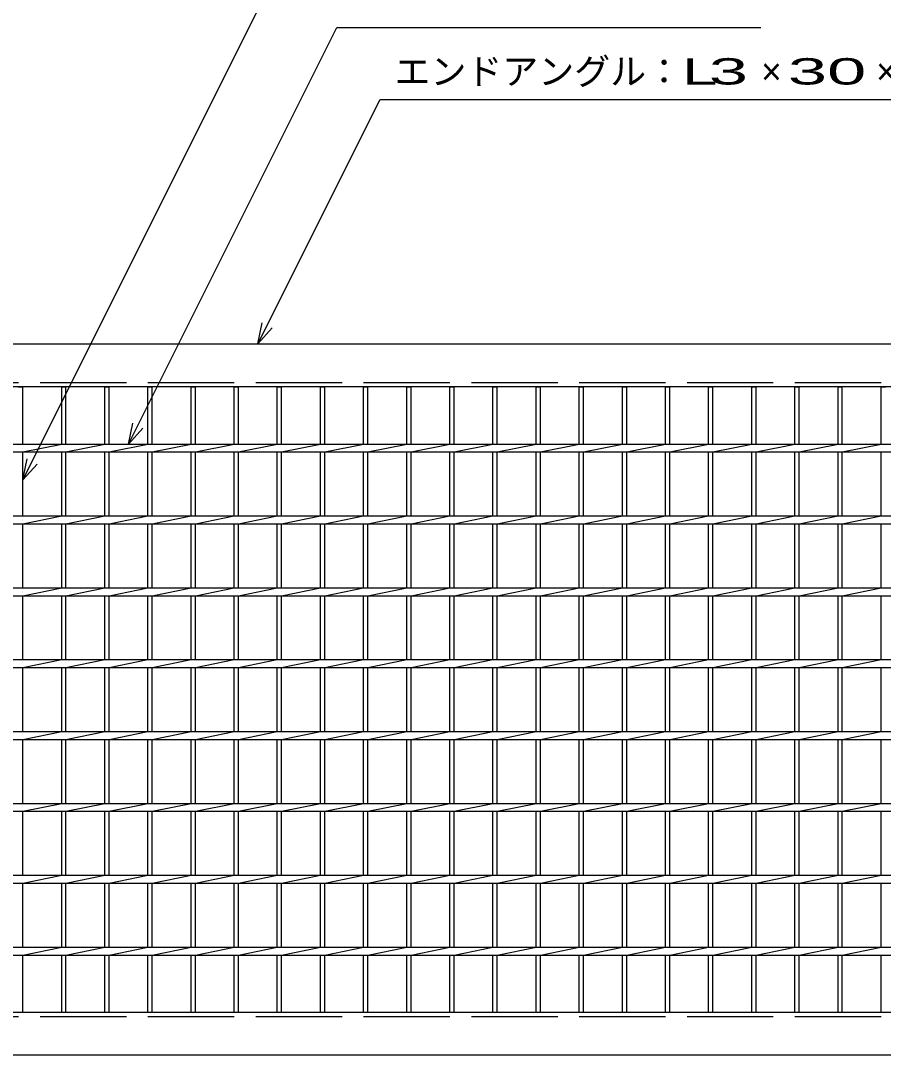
# Model space of a CAD drawing. Units: millimetres, scale not verified. Extents: x -1820 to 1736, y -1282 to 1048.
# Drawn here: x -1352 to -752, y -94 to 625 of the extents above; entities that cross this region are included whole.
import ezdxf
from ezdxf.enums import TextEntityAlignment as Align

# ---------------------------------------------------------------- set-up
doc = ezdxf.new("R2010")
doc.units = ezdxf.units.MM
doc.header["$LTSCALE"] = 10
doc.linetypes.add('DASHED', pattern=[7.5, 6, -1.5])
doc.layers.add('16', color=3, linetype='Continuous', lineweight=25)
doc.layers.add('22', color=4, linetype='Continuous', lineweight=25)
doc.styles.add('ベクトル', font='')
doc.styles.get('ベクトル').set_extended_font_data('ベクトル')

msp = doc.modelspace()

# ---------------------------------------------------------------- linework, layer by layer
at = {"layer": '16'}
for p, q in [((-1414, 400.5), (-419, 400.5)), ((-419, 370.5), (-1414, 370.5)), ((-1354, 370.5), (-1351, 370.5)), ((-1351, 330.75), (-1351, 370.5)), ((-1324, 330.75), (-1324, 370.5)), ((-1324, 370.5), (-1321, 370.5)), ((-1321, 330.75), (-1321, 370.5)), ((-1294, 330.75), (-1294, 370.5)), ((-1294, 370.5), (-1291, 370.5)), ((-1291, 330.75), (-1291, 370.5)), ((-1264, 330.75), (-1264, 370.5)), ((-1264, 370.5), (-1261, 370.5)), ((-1261, 330.75), (-1261, 370.5)), ((-1234, 330.75), (-1234, 370.5)), ((-1234, 370.5), (-1231, 370.5)), ((-1231, 330.75), (-1231, 370.5)), ((-1204, 330.75), (-1204, 370.5)), ((-1204, 370.5), (-1201, 370.5)), ((-1201, 330.75), (-1201, 370.5)), ((-1174, 330.75), (-1174, 370.5)), ((-1174, 370.5), (-1171, 370.5)), ((-1171, 330.75), (-1171, 370.5)), ((-1144, 330.75), (-1144, 370.5)), ((-1144, 370.5), (-1141, 370.5)), ((-1141, 330.75), (-1141, 370.5)), ((-1114, 330.75), (-1114, 370.5)), ((-1114, 370.5), (-1111, 370.5)), ((-1111, 330.75), (-1111, 370.5)), ((-1084, 330.75), (-1084, 370.5)), ((-1084, 370.5), (-1081, 370.5)), ((-1081, 330.75), (-1081, 370.5)), ((-1054, 330.75), (-1054, 370.5)), ((-1054, 370.5), (-1051, 370.5)), ((-1051, 330.75), (-1051, 370.5)), ((-1024, 330.75), (-1024, 370.5)), ((-1024, 370.5), (-1021, 370.5)), ((-1021, 330.75), (-1021, 370.5)), ((-994, 330.75), (-994, 370.5)), ((-994, 370.5), (-991, 370.5)), ((-991, 330.75), (-991, 370.5)), ((-964, 330.75), (-964, 370.5)), ((-964, 370.5), (-961, 370.5)), ((-961, 330.75), (-961, 370.5)), ((-934, 330.75), (-934, 370.5)), ((-934, 370.5), (-931, 370.5)), ((-931, 330.75), (-931, 370.5)), ((-904, 330.75), (-904, 370.5)), ((-904, 370.5), (-901, 370.5)), ((-901, 330.75), (-901, 370.5)), ((-874, 330.75), (-874, 370.5)), ((-874, 370.5), (-871, 370.5)), ((-871, 330.75), (-871, 370.5)), ((-844, 330.75), (-844, 370.5)), ((-844, 370.5), (-841, 370.5)), ((-841, 330.75), (-841, 370.5)), ((-814, 330.75), (-814, 370.5)), ((-814, 370.5), (-811, 370.5)), ((-811, 330.75), (-811, 370.5)), ((-784, 330.75), (-784, 370.5)), ((-784, 370.5), (-781, 370.5)), ((-781, 330.75), (-781, 370.5)), ((-754, 330.75), (-754, 370.5)), ((-754, 370.5), (-751, 370.5)), ((-1414, 330.75), (-419, 330.75)), ((-1414, 325.25), (-419, 325.25)), ((-1351, 325.25), (-1324, 330.75)), ((-1351, 280.75), (-1351, 325.25)), ((-1324, 280.75), (-1324, 325.25)), ((-1321, 325.25), (-1294, 330.75)), ((-1321, 280.75), (-1321, 325.25)), ((-1294, 280.75), (-1294, 325.25)), ((-1291, 325.25), (-1264, 330.75)), ((-1291, 280.75), (-1291, 325.25)), ((-1264, 280.75), (-1264, 325.25)), ((-1261, 325.25), (-1234, 330.75)), ((-1261, 280.75), (-1261, 325.25)), ((-1234, 280.75), (-1234, 325.25)), ((-1231, 325.25), (-1204, 330.75)), ((-1231, 280.75), (-1231, 325.25)), ((-1204, 280.75), (-1204, 325.25)), ((-1201, 325.25), (-1174, 330.75)), ((-1201, 280.75), (-1201, 325.25)), ((-1174, 280.75), (-1174, 325.25)), ((-1171, 325.25), (-1144, 330.75)), ((-1171, 280.75), (-1171, 325.25)), ((-1144, 280.75), (-1144, 325.25)), ((-1141, 325.25), (-1114, 330.75)), ((-1141, 280.75), (-1141, 325.25)), ((-1114, 280.75), (-1114, 325.25)), ((-1111, 325.25), (-1084, 330.75)), ((-1111, 280.75), (-1111, 325.25)), ((-1084, 280.75), (-1084, 325.25)), ((-1081, 325.25), (-1054, 330.75)), ((-1081, 280.75), (-1081, 325.25)), ((-1054, 280.75), (-1054, 325.25)), ((-1051, 325.25), (-1024, 330.75)), ((-1051, 280.75), (-1051, 325.25)), ((-1024, 280.75), (-1024, 325.25)), ((-1021, 325.25), (-994, 330.75)), ((-1021, 280.75), (-1021, 325.25)), ((-994, 280.75), (-994, 325.25)), ((-991, 325.25), (-964, 330.75)), ((-991, 280.75), (-991, 325.25)), ((-964, 280.75), (-964, 325.25)), ((-961, 325.25), (-934, 330.75)), ((-961, 280.75), (-961, 325.25)), ((-934, 280.75), (-934, 325.25)), ((-931, 325.25), (-904, 330.75)), ((-931, 280.75), (-931, 325.25)), ((-904, 280.75), (-904, 325.25)), ((-901, 325.25), (-874, 330.75)), ((-901, 280.75), (-901, 325.25)), ((-874, 280.75), (-874, 325.25)), ((-871, 325.25), (-844, 330.75)), ((-871, 280.75), (-871, 325.25)), ((-844, 280.75), (-844, 325.25)), ((-841, 325.25), (-814, 330.75)), ((-841, 280.75), (-841, 325.25)), ((-814, 280.75), (-814, 325.25)), ((-811, 325.25), (-784, 330.75)), ((-811, 280.75), (-811, 325.25)), ((-784, 280.75), (-784, 325.25)), ((-781, 325.25), (-754, 330.75)), ((-781, 280.75), (-781, 325.25)), ((-754, 280.75), (-754, 325.25)), ((-1414, 280.75), (-419, 280.75)), ((-1351, 275.25), (-1324, 280.75)), ((-1321, 275.25), (-1294, 280.75)), ((-1291, 275.25), (-1264, 280.75)), ((-1261, 275.25), (-1234, 280.75)), ((-1231, 275.25), (-1204, 280.75)), ((-1201, 275.25), (-1174, 280.75)), ((-1171, 275.25), (-1144, 280.75)), ((-1141, 275.25), (-1114, 280.75)), ((-1111, 275.25), (-1084, 280.75)), ((-1081, 275.25), (-1054, 280.75)), ((-1051, 275.25), (-1024, 280.75)), ((-1021, 275.25), (-994, 280.75)), ((-991, 275.25), (-964, 280.75)), ((-961, 275.25), (-934, 280.75)), ((-931, 275.25), (-904, 280.75)), ((-901, 275.25), (-874, 280.75)), ((-871, 275.25), (-844, 280.75)), ((-841, 275.25), (-814, 280.75)), ((-811, 275.25), (-784, 280.75)), ((-781, 275.25), (-754, 280.75)), ((-1414, 275.25), (-419, 275.25)), ((-1351, 230.75), (-1351, 275.25)), ((-1324, 230.75), (-1324, 275.25)), ((-1321, 230.75), (-1321, 275.25)), ((-1294, 230.75), (-1294, 275.25)), ((-1291, 230.75), (-1291, 275.25)), ((-1264, 230.75), (-1264, 275.25)), ((-1261, 230.75), (-1261, 275.25)), ((-1234, 230.75), (-1234, 275.25)), ((-1231, 230.75), (-1231, 275.25)), ((-1204, 230.75), (-1204, 275.25)), ((-1201, 230.75), (-1201, 275.25)), ((-1174, 230.75), (-1174, 275.25)), ((-1171, 230.75), (-1171, 275.25)), ((-1144, 230.75), (-1144, 275.25)), ((-1141, 230.75), (-1141, 275.25)), ((-1114, 230.75), (-1114, 275.25)), ((-1111, 230.75), (-1111, 275.25)), ((-1084, 230.75), (-1084, 275.25)), ((-1081, 230.75), (-1081, 275.25)), ((-1054, 230.75), (-1054, 275.25)), ((-1051, 230.75), (-1051, 275.25)), ((-1024, 230.75), (-1024, 275.25)), ((-1021, 230.75), (-1021, 275.25)), ((-994, 230.75), (-994, 275.25)), ((-991, 230.75), (-991, 275.25)), ((-964, 230.75), (-964, 275.25)), ((-961, 230.75), (-961, 275.25)), ((-934, 230.75), (-934, 275.25)), ((-931, 230.75), (-931, 275.25)), ((-904, 230.75), (-904, 275.25)), ((-901, 230.75), (-901, 275.25)), ((-874, 230.75), (-874, 275.25)), ((-871, 230.75), (-871, 275.25)), ((-844, 230.75), (-844, 275.25)), ((-841, 230.75), (-841, 275.25)), ((-814, 230.75), (-814, 275.25)), ((-811, 230.75), (-811, 275.25)), ((-784, 230.75), (-784, 275.25)), ((-781, 230.75), (-781, 275.25)), ((-754, 230.75), (-754, 275.25)), ((-1414, 230.75), (-419, 230.75)), ((-1351, 225.25), (-1324, 230.75)), ((-1321, 225.25), (-1294, 230.75)), ((-1291, 225.25), (-1264, 230.75)), ((-1261, 225.25), (-1234, 230.75)), ((-1231, 225.25), (-1204, 230.75)), ((-1201, 225.25), (-1174, 230.75)), ((-1171, 225.25), (-1144, 230.75)), ((-1141, 225.25), (-1114, 230.75)), ((-1111, 225.25), (-1084, 230.75)), ((-1081, 225.25), (-1054, 230.75)), ((-1051, 225.25), (-1024, 230.75)), ((-1021, 225.25), (-994, 230.75)), ((-991, 225.25), (-964, 230.75)), ((-961, 225.25), (-934, 230.75)), ((-931, 225.25), (-904, 230.75)), ((-901, 225.25), (-874, 230.75)), ((-871, 225.25), (-844, 230.75)), ((-841, 225.25), (-814, 230.75)), ((-811, 225.25), (-784, 230.75)), ((-781, 225.25), (-754, 230.75)), ((-1414, 225.25), (-419, 225.25)), ((-1351, 180.75), (-1351, 225.25)), ((-1324, 180.75), (-1324, 225.25)), ((-1321, 180.75), (-1321, 225.25)), ((-1294, 180.75), (-1294, 225.25)), ((-1291, 180.75), (-1291, 225.25)), ((-1264, 180.75), (-1264, 225.25)), ((-1261, 180.75), (-1261, 225.25)), ((-1234, 180.75), (-1234, 225.25)), ((-1231, 180.75), (-1231, 225.25)), ((-1204, 180.75), (-1204, 225.25)), ((-1201, 180.75), (-1201, 225.25)), ((-1174, 180.75), (-1174, 225.25)), ((-1171, 180.75), (-1171, 225.25)), ((-1144, 180.75), (-1144, 225.25)), ((-1141, 180.75), (-1141, 225.25)), ((-1114, 180.75), (-1114, 225.25)), ((-1111, 180.75), (-1111, 225.25)), ((-1084, 180.75), (-1084, 225.25)), ((-1081, 180.75), (-1081, 225.25)), ((-1054, 180.75), (-1054, 225.25)), ((-1051, 180.75), (-1051, 225.25)), ((-1024, 180.75), (-1024, 225.25)), ((-1021, 180.75), (-1021, 225.25)), ((-994, 180.75), (-994, 225.25)), ((-991, 180.75), (-991, 225.25)), ((-964, 180.75), (-964, 225.25)), ((-961, 180.75), (-961, 225.25)), ((-934, 180.75), (-934, 225.25)), ((-931, 180.75), (-931, 225.25)), ((-904, 180.75), (-904, 225.25)), ((-901, 180.75), (-901, 225.25)), ((-874, 180.75), (-874, 225.25)), ((-871, 180.75), (-871, 225.25)), ((-844, 180.75), (-844, 225.25)), ((-841, 180.75), (-841, 225.25)), ((-814, 180.75), (-814, 225.25)), ((-811, 180.75), (-811, 225.25)), ((-784, 180.75), (-784, 225.25)), ((-781, 180.75), (-781, 225.25)), ((-754, 180.75), (-754, 225.25)), ((-1414, 180.75), (-419, 180.75)), ((-1351, 175.25), (-1324, 180.75)), ((-1321, 175.25), (-1294, 180.75)), ((-1291, 175.25), (-1264, 180.75)), ((-1261, 175.25), (-1234, 180.75)), ((-1231, 175.25), (-1204, 180.75)), ((-1201, 175.25), (-1174, 180.75)), ((-1171, 175.25), (-1144, 180.75)), ((-1141, 175.25), (-1114, 180.75)), ((-1111, 175.25), (-1084, 180.75)), ((-1081, 175.25), (-1054, 180.75)), ((-1051, 175.25), (-1024, 180.75)), ((-1021, 175.25), (-994, 180.75)), ((-991, 175.25), (-964, 180.75)), ((-961, 175.25), (-934, 180.75)), ((-931, 175.25), (-904, 180.75)), ((-901, 175.25), (-874, 180.75)), ((-871, 175.25), (-844, 180.75)), ((-841, 175.25), (-814, 180.75)), ((-811, 175.25), (-784, 180.75)), ((-781, 175.25), (-754, 180.75)), ((-1414, 175.25), (-419, 175.25)), ((-1351, 130.75), (-1351, 175.25)), ((-1324, 130.75), (-1324, 175.25)), ((-1321, 130.75), (-1321, 175.25)), ((-1294, 130.75), (-1294, 175.25)), ((-1291, 130.75), (-1291, 175.25)), ((-1264, 130.75), (-1264, 175.25)), ((-1261, 130.75), (-1261, 175.25)), ((-1234, 130.75), (-1234, 175.25)), ((-1231, 130.75), (-1231, 175.25)), ((-1204, 130.75), (-1204, 175.25)), ((-1201, 130.75), (-1201, 175.25)), ((-1174, 130.75), (-1174, 175.25)), ((-1171, 130.75), (-1171, 175.25)), ((-1144, 130.75), (-1144, 175.25)), ((-1141, 130.75), (-1141, 175.25)), ((-1114, 130.75), (-1114, 175.25)), ((-1111, 130.75), (-1111, 175.25)), ((-1084, 130.75), (-1084, 175.25)), ((-1081, 130.75), (-1081, 175.25)), ((-1054, 130.75), (-1054, 175.25)), ((-1051, 130.75), (-1051, 175.25)), ((-1024, 130.75), (-1024, 175.25)), ((-1021, 130.75), (-1021, 175.25)), ((-994, 130.75), (-994, 175.25)), ((-991, 130.75), (-991, 175.25)), ((-964, 130.75), (-964, 175.25)), ((-961, 130.75), (-961, 175.25)), ((-934, 130.75), (-934, 175.25)), ((-931, 130.75), (-931, 175.25)), ((-904, 130.75), (-904, 175.25)), ((-901, 130.75), (-901, 175.25)), ((-874, 130.75), (-874, 175.25)), ((-871, 130.75), (-871, 175.25)), ((-844, 130.75), (-844, 175.25)), ((-841, 130.75), (-841, 175.25)), ((-814, 130.75), (-814, 175.25)), ((-811, 130.75), (-811, 175.25)), ((-784, 130.75), (-784, 175.25)), ((-781, 130.75), (-781, 175.25)), ((-754, 130.75), (-754, 175.25)), ((-1414, 130.75), (-419, 130.75)), ((-1351, 125.25), (-1324, 130.75)), ((-1321, 125.25), (-1294, 130.75)), ((-1291, 125.25), (-1264, 130.75)), ((-1261, 125.25), (-1234, 130.75)), ((-1231, 125.25), (-1204, 130.75)), ((-1201, 125.25), (-1174, 130.75)), ((-1171, 125.25), (-1144, 130.75)), ((-1141, 125.25), (-1114, 130.75)), ((-1111, 125.25), (-1084, 130.75)), ((-1081, 125.25), (-1054, 130.75)), ((-1051, 125.25), (-1024, 130.75)), ((-1021, 125.25), (-994, 130.75)), ((-991, 125.25), (-964, 130.75)), ((-961, 125.25), (-934, 130.75)), ((-931, 125.25), (-904, 130.75)), ((-901, 125.25), (-874, 130.75)), ((-871, 125.25), (-844, 130.75)), ((-841, 125.25), (-814, 130.75)), ((-811, 125.25), (-784, 130.75)), ((-781, 125.25), (-754, 130.75)), ((-1414, 125.25), (-419, 125.25)), ((-1351, 80.75), (-1351, 125.25)), ((-1324, 80.75), (-1324, 125.25)), ((-1321, 80.75), (-1321, 125.25)), ((-1294, 80.75), (-1294, 125.25)), ((-1291, 80.75), (-1291, 125.25)), ((-1264, 80.75), (-1264, 125.25)), ((-1261, 80.75), (-1261, 125.25)), ((-1234, 80.75), (-1234, 125.25)), ((-1231, 80.75), (-1231, 125.25)), ((-1204, 80.75), (-1204, 125.25)), ((-1201, 80.75), (-1201, 125.25)), ((-1174, 80.75), (-1174, 125.25)), ((-1171, 80.75), (-1171, 125.25)), ((-1144, 80.75), (-1144, 125.25)), ((-1141, 80.75), (-1141, 125.25)), ((-1114, 80.75), (-1114, 125.25)), ((-1111, 80.75), (-1111, 125.25)), ((-1084, 80.75), (-1084, 125.25)), ((-1081, 80.75), (-1081, 125.25)), ((-1054, 80.75), (-1054, 125.25)), ((-1051, 80.75), (-1051, 125.25)), ((-1024, 80.75), (-1024, 125.25)), ((-1021, 80.75), (-1021, 125.25)), ((-994, 80.75), (-994, 125.25)), ((-991, 80.75), (-991, 125.25)), ((-964, 80.75), (-964, 125.25)), ((-961, 80.75), (-961, 125.25)), ((-934, 80.75), (-934, 125.25)), ((-931, 80.75), (-931, 125.25)), ((-904, 80.75), (-904, 125.25)), ((-901, 80.75), (-901, 125.25)), ((-874, 80.75), (-874, 125.25)), ((-871, 80.75), (-871, 125.25)), ((-844, 80.75), (-844, 125.25)), ((-841, 80.75), (-841, 125.25)), ((-814, 80.75), (-814, 125.25)), ((-811, 80.75), (-811, 125.25)), ((-784, 80.75), (-784, 125.25)), ((-781, 80.75), (-781, 125.25)), ((-754, 80.75), (-754, 125.25)), ((-1414, 80.75), (-419, 80.75)), ((-1351, 75.25), (-1324, 80.75)), ((-1321, 75.25), (-1294, 80.75)), ((-1291, 75.25), (-1264, 80.75)), ((-1261, 75.25), (-1234, 80.75)), ((-1231, 75.25), (-1204, 80.75)), ((-1201, 75.25), (-1174, 80.75)), ((-1171, 75.25), (-1144, 80.75)), ((-1141, 75.25), (-1114, 80.75)), ((-1111, 75.25), (-1084, 80.75)), ((-1081, 75.25), (-1054, 80.75)), ((-1051, 75.25), (-1024, 80.75)), ((-1021, 75.25), (-994, 80.75)), ((-991, 75.25), (-964, 80.75)), ((-961, 75.25), (-934, 80.75)), ((-931, 75.25), (-904, 80.75)), ((-901, 75.25), (-874, 80.75)), ((-871, 75.25), (-844, 80.75)), ((-841, 75.25), (-814, 80.75)), ((-811, 75.25), (-784, 80.75)), ((-781, 75.25), (-754, 80.75)), ((-1414, 75.25), (-419, 75.25)), ((-1351, 30.75), (-1351, 75.25)), ((-1324, 30.75), (-1324, 75.25)), ((-1321, 30.75), (-1321, 75.25)), ((-1294, 30.75), (-1294, 75.25)), ((-1291, 30.75), (-1291, 75.25)), ((-1264, 30.75), (-1264, 75.25)), ((-1261, 30.75), (-1261, 75.25)), ((-1234, 30.75), (-1234, 75.25)), ((-1231, 30.75), (-1231, 75.25)), ((-1204, 30.75), (-1204, 75.25)), ((-1201, 30.75), (-1201, 75.25)), ((-1174, 30.75), (-1174, 75.25)), ((-1171, 30.75), (-1171, 75.25)), ((-1144, 30.75), (-1144, 75.25)), ((-1141, 30.75), (-1141, 75.25)), ((-1114, 30.75), (-1114, 75.25)), ((-1111, 30.75), (-1111, 75.25)), ((-1084, 30.75), (-1084, 75.25)), ((-1081, 30.75), (-1081, 75.25)), ((-1054, 30.75), (-1054, 75.25)), ((-1051, 30.75), (-1051, 75.25)), ((-1024, 30.75), (-1024, 75.25)), ((-1021, 30.75), (-1021, 75.25)), ((-994, 30.75), (-994, 75.25)), ((-991, 30.75), (-991, 75.25)), ((-964, 30.75), (-964, 75.25)), ((-961, 30.75), (-961, 75.25)), ((-934, 30.75), (-934, 75.25)), ((-931, 30.75), (-931, 75.25)), ((-904, 30.75), (-904, 75.25)), ((-901, 30.75), (-901, 75.25)), ((-874, 30.75), (-874, 75.25)), ((-871, 30.75), (-871, 75.25)), ((-844, 30.75), (-844, 75.25)), ((-841, 30.75), (-841, 75.25)), ((-814, 30.75), (-814, 75.25)), ((-811, 30.75), (-811, 75.25)), ((-784, 30.75), (-784, 75.25)), ((-781, 30.75), (-781, 75.25)), ((-754, 30.75), (-754, 75.25)), ((-1414, 30.75), (-419, 30.75)), ((-1351, 25.25), (-1324, 30.75)), ((-1321, 25.25), (-1294, 30.75)), ((-1291, 25.25), (-1264, 30.75)), ((-1261, 25.25), (-1234, 30.75)), ((-1231, 25.25), (-1204, 30.75)), ((-1201, 25.25), (-1174, 30.75)), ((-1171, 25.25), (-1144, 30.75)), ((-1141, 25.25), (-1114, 30.75)), ((-1111, 25.25), (-1084, 30.75)), ((-1081, 25.25), (-1054, 30.75)), ((-1051, 25.25), (-1024, 30.75)), ((-1021, 25.25), (-994, 30.75)), ((-991, 25.25), (-964, 30.75)), ((-961, 25.25), (-934, 30.75)), ((-931, 25.25), (-904, 30.75)), ((-901, 25.25), (-874, 30.75)), ((-871, 25.25), (-844, 30.75)), ((-841, 25.25), (-814, 30.75)), ((-811, 25.25), (-784, 30.75)), ((-781, 25.25), (-754, 30.75)), ((-1414, 25.25), (-419, 25.25)), ((-1351, -19.25), (-1351, 25.25)), ((-1324, -19.25), (-1324, 25.25)), ((-1321, -19.25), (-1321, 25.25)), ((-1294, -19.25), (-1294, 25.25)), ((-1291, -19.25), (-1291, 25.25)), ((-1264, -19.25), (-1264, 25.25)), ((-1261, -19.25), (-1261, 25.25)), ((-1234, -19.25), (-1234, 25.25)), ((-1231, -19.25), (-1231, 25.25)), ((-1204, -19.25), (-1204, 25.25)), ((-1201, -19.25), (-1201, 25.25)), ((-1174, -19.25), (-1174, 25.25)), ((-1171, -19.25), (-1171, 25.25)), ((-1144, -19.25), (-1144, 25.25)), ((-1141, -19.25), (-1141, 25.25)), ((-1114, -19.25), (-1114, 25.25)), ((-1111, -19.25), (-1111, 25.25)), ((-1084, -19.25), (-1084, 25.25)), ((-1081, -19.25), (-1081, 25.25)), ((-1054, -19.25), (-1054, 25.25)), ((-1051, -19.25), (-1051, 25.25)), ((-1024, -19.25), (-1024, 25.25)), ((-1021, -19.25), (-1021, 25.25)), ((-994, -19.25), (-994, 25.25)), ((-991, -19.25), (-991, 25.25)), ((-964, -19.25), (-964, 25.25)), ((-961, -19.25), (-961, 25.25)), ((-934, -19.25), (-934, 25.25)), ((-931, -19.25), (-931, 25.25)), ((-904, -19.25), (-904, 25.25)), ((-901, -19.25), (-901, 25.25)), ((-874, -19.25), (-874, 25.25)), ((-871, -19.25), (-871, 25.25)), ((-844, -19.25), (-844, 25.25)), ((-841, -19.25), (-841, 25.25)), ((-814, -19.25), (-814, 25.25)), ((-811, -19.25), (-811, 25.25)), ((-784, -19.25), (-784, 25.25)), ((-781, -19.25), (-781, 25.25)), ((-754, -19.25), (-754, 25.25)), ((-1414, -19.25), (-419, -19.25)), ((-1351, -24.75), (-1324, -19.25)), ((-1321, -24.75), (-1294, -19.25)), ((-1291, -24.75), (-1264, -19.25)), ((-1261, -24.75), (-1234, -19.25)), ((-1231, -24.75), (-1204, -19.25)), ((-1201, -24.75), (-1174, -19.25)), ((-1171, -24.75), (-1144, -19.25)), ((-1141, -24.75), (-1114, -19.25)), ((-1111, -24.75), (-1084, -19.25)), ((-1081, -24.75), (-1054, -19.25)), ((-1051, -24.75), (-1024, -19.25)), ((-1021, -24.75), (-994, -19.25)), ((-991, -24.75), (-964, -19.25)), ((-961, -24.75), (-934, -19.25)), ((-931, -24.75), (-904, -19.25)), ((-901, -24.75), (-874, -19.25)), ((-871, -24.75), (-844, -19.25)), ((-841, -24.75), (-814, -19.25)), ((-811, -24.75), (-784, -19.25)), ((-781, -24.75), (-754, -19.25)), ((-1414, -24.75), (-419, -24.75)), ((-1351, -64.5), (-1351, -24.75)), ((-1324, -64.5), (-1324, -24.75)), ((-1321, -64.5), (-1321, -24.75)), ((-1294, -64.5), (-1294, -24.75)), ((-1291, -64.5), (-1291, -24.75)), ((-1264, -64.5), (-1264, -24.75)), ((-1261, -64.5), (-1261, -24.75)), ((-1234, -64.5), (-1234, -24.75)), ((-1231, -64.5), (-1231, -24.75)), ((-1204, -64.5), (-1204, -24.75)), ((-1201, -64.5), (-1201, -24.75)), ((-1174, -64.5), (-1174, -24.75)), ((-1171, -64.5), (-1171, -24.75)), ((-1144, -64.5), (-1144, -24.75)), ((-1141, -64.5), (-1141, -24.75)), ((-1114, -64.5), (-1114, -24.75)), ((-1111, -64.5), (-1111, -24.75)), ((-1084, -64.5), (-1084, -24.75)), ((-1081, -64.5), (-1081, -24.75)), ((-1054, -64.5), (-1054, -24.75)), ((-1051, -64.5), (-1051, -24.75)), ((-1024, -64.5), (-1024, -24.75)), ((-1021, -64.5), (-1021, -24.75)), ((-994, -64.5), (-994, -24.75)), ((-991, -64.5), (-991, -24.75)), ((-964, -64.5), (-964, -24.75)), ((-961, -64.5), (-961, -24.75)), ((-934, -64.5), (-934, -24.75)), ((-931, -64.5), (-931, -24.75)), ((-904, -64.5), (-904, -24.75)), ((-901, -64.5), (-901, -24.75)), ((-874, -64.5), (-874, -24.75)), ((-871, -64.5), (-871, -24.75)), ((-844, -64.5), (-844, -24.75)), ((-841, -64.5), (-841, -24.75)), ((-814, -64.5), (-814, -24.75)), ((-811, -64.5), (-811, -24.75)), ((-784, -64.5), (-784, -24.75)), ((-781, -64.5), (-781, -24.75)), ((-754, -64.5), (-754, -24.75)), ((-1414, -64.5), (-419, -64.5)), ((-1354, -64.5), (-1351, -64.5)), ((-1324, -64.5), (-1321, -64.5)), ((-1294, -64.5), (-1291, -64.5)), ((-1264, -64.5), (-1261, -64.5)), ((-1234, -64.5), (-1231, -64.5)), ((-1204, -64.5), (-1201, -64.5)), ((-1174, -64.5), (-1171, -64.5)), ((-1144, -64.5), (-1141, -64.5)), ((-1114, -64.5), (-1111, -64.5)), ((-1084, -64.5), (-1081, -64.5)), ((-1054, -64.5), (-1051, -64.5)), ((-1024, -64.5), (-1021, -64.5)), ((-994, -64.5), (-991, -64.5)), ((-964, -64.5), (-961, -64.5)), ((-934, -64.5), (-931, -64.5)), ((-904, -64.5), (-901, -64.5)), ((-874, -64.5), (-871, -64.5)), ((-844, -64.5), (-841, -64.5)), ((-814, -64.5), (-811, -64.5)), ((-784, -64.5), (-781, -64.5)), ((-754, -64.5), (-751, -64.5)), ((-419, -94.5), (-1414, -94.5))]:
    msp.add_line(p, q, dxfattribs=at)
at = {"layer": '16', "linetype": 'DASHED'}
for p, q in [((-1414, 373.5), (-419, 373.5)), ((-1414, -67.5), (-419, -67.5))]:
    msp.add_line(p, q, dxfattribs=at)
at = {"layer": '22'}
for p, q in [((-1351, 305.75), (-1170, 667.75)), ((-1277.5, 330.75), (-1132.62, 620.5)), ((-1132.62, 620.5), (-837.62, 620.5)), ((-1187.5, 400.5), (-1102.5, 570.5)), ((-1102.5, 570.5), (-662.5, 570.5)), ((-1187.5, 400.5), (-1184.5, 415.1)), ((-1187.5, 400.5), (-1177.5, 411.5)), ((-1277.5, 330.75), (-1274.5, 345.35)), ((-1277.5, 330.75), (-1267.5, 341.75)), ((-1351, 305.75), (-1348, 320.35)), ((-1351, 305.75), (-1341, 316.75))]:
    msp.add_line(p, q, dxfattribs=at)

# ---------------------------------------------------------------- texts
at = {"layer": '22', "color": 2, "style": 'ベクトル'}
for s, p in [('エンドアングル：', (-1092.5, 590)), ('×', (-837.5, 590)), ('×', (-757.5, 590))]:
    msp.add_text(s, height=18.33, dxfattribs=at).set_placement(p, align=Align.MIDDLE_LEFT)
for s, width, p in [('L', 1.8, (-892.5, 590)), (' 3 ', 2, (-887.5, 590)), (' 30 ', 2, (-832.5, 590))]:
    msp.add_text(s, height=18.33, dxfattribs=dict(at, width=width)).set_placement(p, align=Align.MIDDLE_LEFT)

doc.saveas('drawing.dxf')
